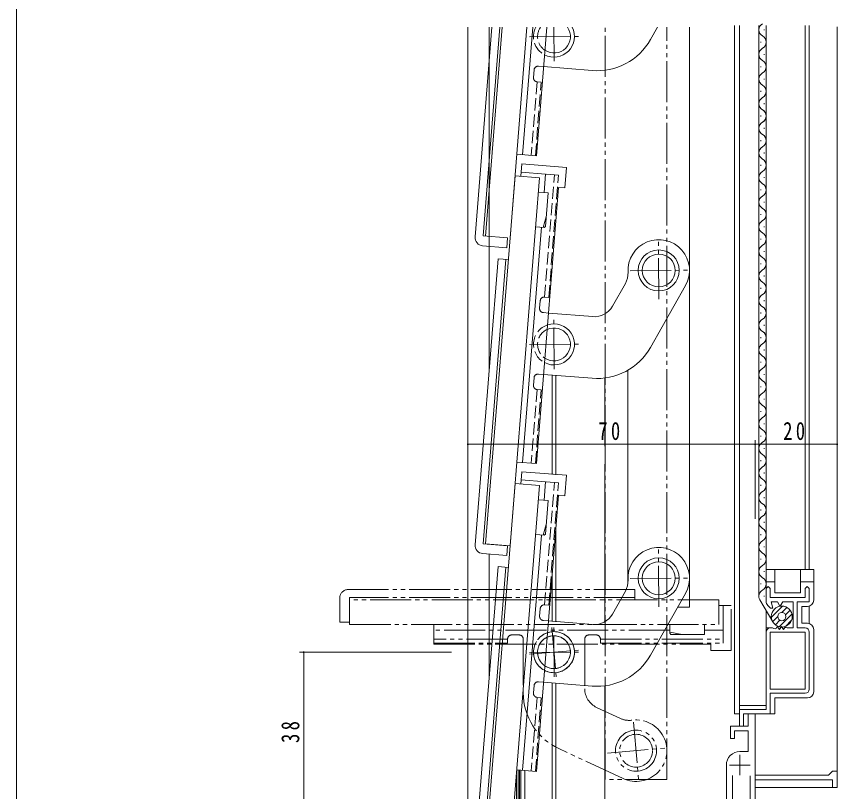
# Model space of a CAD drawing. Units: millimetres on the paper. Extents: x -397 to 397, y -282 to 282.
# Drawn here: x -393.9 to -193.8, y -174.7 to 14.2 of the extents above; entities that cross this region are included whole.
import ezdxf

# ---------------------------------------------------------------- set-up
doc = ezdxf.new("R2010")
doc.units = ezdxf.units.MM
for name, pattern in [('USER2', [13, 10, -1, 1, -1]), ('USER3', [15, 10, -1, 1, -1, 1, -1]), ('USER4', [4, 3, -1])]:
    doc.linetypes.add(name, pattern=pattern)
for name, color, linetype, lineweight in [('0-1_YKK_ZWAK', 7, 'Continuous', 18), ('0-3_YKK_11', 7, 'Continuous', 18), ('0-4_YKK_12', 2, 'Continuous', 18), ('0-6_YKK_13', 4, 'Continuous', 18), ('0-7_YKK_D', 6, 'Continuous', 18)]:
    doc.layers.add(name, color=color, linetype=linetype, lineweight=lineweight)
doc.styles.add('ＭＳ ゴシック', font='')
doc.styles.get('ＭＳ ゴシック').set_extended_font_data('MS Gothic')

msp = doc.modelspace()

# ---------------------------------------------------------------- linework, layer by layer
at = {"layer": '0-1_YKK_ZWAK'}
msp.add_line((-393.908, -245.7), (-393.908, 279.3), dxfattribs=at)
at = {"layer": '0-3_YKK_11'}
for p, q in [((-211.209, -125.199), (-210.709, -124.699)), ((-211.209, -128.278), (-211.209, -125.199)), ((-210.709, -124.699), (-210.209, -125.199)), ((-210.209, -125.199), (-210.209, -127.399)), ((-201.709, -125.199), (-201.209, -124.699)), ((-201.709, -127.399), (-201.709, -125.199)), ((-201.209, -124.699), (-200.709, -125.199)), ((-200.709, -125.199), (-200.709, -128.399)), ((-210.209, -127.399), (-201.709, -127.399)), ((-210.109, -129.999), (-210.77, -129.339)), ((-209.549, -129.999), (-210.109, -129.999)), ((-209.977, -128.399), (-209.549, -129.999)), ((-208.444, -128.399), (-209.977, -128.399)), ((-207.925, -129.299), (-208.444, -128.399)), ((-207.694, -129.299), (-207.925, -129.299)), ((-207.174, -128.399), (-207.694, -129.299)), ((-204.609, -128.399), (-207.174, -128.399)), ((-204.609, -134.799), (-204.609, -128.399)), ((-203.609, -128.399), (-203.609, -134.799)), ((-200.709, -128.399), (-203.609, -128.399)), ((-211.209, -154.699), (-211.209, -135.799)), ((-210.209, -134.799), (-209.629, -134.799)), ((-210.209, -135.799), (-210.209, -149.699)), ((-201.709, -135.799), (-210.209, -135.799)), ((-210.209, -135.799), (-210.209, -149.699)), ((-209.629, -134.799), (-209.369, -134.949)), ((-209.369, -134.949), (-208.869, -134.979)), ((-208.869, -134.979), (-208.484, -134.466)), ((-208.484, -134.466), (-207.984, -135.133)), ((-207.984, -135.133), (-207.484, -134.466)), ((-207.484, -134.466), (-206.984, -135.133)), ((-206.984, -135.133), (-206.644, -134.679)), ((-206.644, -134.679), (-206.324, -134.679)), ((-206.324, -134.679), (-206.084, -134.799)), ((-206.084, -134.799), (-204.609, -134.799)), ((-203.609, -134.799), (-201.709, -134.799)), ((-201.709, -149.699), (-201.709, -135.799)), ((-200.709, -135.799), (-200.709, -149.699)), ((-210.209, -149.699), (-201.709, -149.699)), ((-210.209, -150.699), (-210.209, -155.699)), ((-201.709, -150.699), (-210.209, -150.699)), ((-217.709, -154.699), (-211.209, -154.699)), ((-217.709, -158.699), (-217.709, -154.699)), ((-216.709, -155.699), (-216.709, -158.699)), ((-210.209, -155.699), (-216.709, -155.699)), ((-215.608, -155.7), (-213.908, -155.7)), ((-215.608, -158.7), (-215.608, -155.7)), ((-213.908, -155.7), (-213.908, -170.7)), ((-219.908, -158.7), (-215.608, -158.7)), ((-219.908, -161.7), (-219.908, -158.7)), ((-218.908, -159.9), (-218.908, -161.7)), ((-215.608, -159.9), (-218.908, -159.9)), ((-216.709, -158.699), (-217.709, -158.699)), ((-215.608, -164.9), (-215.608, -159.9)), ((-218.908, -161.7), (-219.908, -161.7)), ((-217.608, -164.9), (-215.608, -164.9)), ((-217.608, -165.7), (-217.608, -170.7)), ((-220.908, -198.188), (-220.908, -168.2)), ((-220.108, -168.2), (-215.108, -168.2)), ((-196.008, -170.7), (-195.008, -169.7)), ((-195.008, -169.7), (-193.908, -169.7)), ((-193.908, -169.7), (-193.908, -173.7)), ((-219.408, -170.765), (-219.408, -197)), ((-215.108, -180.1), (-215.108, -170.8)), ((-213.908, -170.7), (-196.008, -170.7)), ((-195.008, -171.8), (-213.908, -171.8)), ((-213.908, -171.8), (-213.908, -180.1)), ((-195.008, -173.7), (-195.008, -171.8)), ((-193.908, -173.7), (-195.008, -173.7))]:
    msp.add_line(p, q, dxfattribs=at)
for centre, radius, start, end in [((-209.709, -128.278), 1.5, 180.00002, 225.00001), ((-210.209, -135.799), 1, 90.00001, 179.99999), ((-201.709, -135.799), 1, 0.00001, 89.99999), ((-201.709, -149.699), 1, 270.00001, 359.99999), ((-217.608, -168.2), 3.3, 89.99998, 180.00002)]:
    msp.add_arc(centre, radius, start, end, dxfattribs=at)
at = {"layer": '0-4_YKK_12'}
for p, q in [((-218.908, 12.03), (-218.908, -155.699)), ((-217.708, 12.03), (-217.708, -155.699)), ((-212.968, -127.05), (-212.968, 12.03)), ((-211.209, 12.03), (-211.209, -121.649)), ((-201.709, 12.03), (-201.709, -120.549)), ((-200.709, -120.549), (-200.709, 12.03)), ((-283.908, -215.7), (-283.908, 11.573)), ((-275.52, 11.573), (-279.604, -39.319)), ((-278.708, -72.037), (-278.708, 11.573)), ((-273.623, -39.799), (-269.5, 11.573)), ((-273.623, -39.799), (-269.5, 11.573)), ((-229.888, -129.69), (-229.888, 11.573)), ((-211.708, 10.85), (-211.708, 11.05)), ((-193.908, 11.642), (-193.908, -173.7)), ((-212.468, 7.85), (-212.468, 8.05)), ((-211.708, 4.85), (-211.708, 5.05)), ((-212.468, 1.85), (-212.468, 2.05)), ((-211.708, -1.15), (-211.708, -0.95)), ((-212.468, -4.15), (-212.468, -3.95)), ((-211.708, -7.15), (-211.708, -6.95)), ((-212.468, -10.15), (-212.468, -9.95)), ((-211.708, -13.15), (-211.708, -12.95)), ((-212.468, -16.15), (-212.468, -15.95)), ((-211.708, -19.15), (-211.708, -18.95)), ((-212.468, -22.15), (-212.468, -21.95)), ((-272.404, -24.608), (-279.604, -114.319)), ((-273.623, -114.799), (-266.424, -25.088)), ((-266.424, -25.088), (-272.404, -24.608)), ((-211.708, -25.15), (-211.708, -24.95)), ((-212.468, -28.15), (-212.468, -27.95)), ((-211.708, -31.15), (-211.708, -30.95)), ((-212.468, -34.15), (-212.468, -33.95)), ((-211.708, -37.15), (-211.708, -36.95)), ((-212.468, -40.15), (-212.468, -39.95)), ((-211.708, -43.15), (-211.708, -42.95)), ((-212.468, -46.15), (-212.468, -45.95)), ((-211.708, -49.15), (-211.708, -48.95)), ((-212.468, -52.15), (-212.468, -51.95)), ((-211.708, -55.15), (-211.708, -54.95)), ((-212.468, -58.15), (-212.468, -57.95)), ((-211.708, -61.15), (-211.708, -60.95)), ((-217.708, -62.7), (-217.708, -155.7)), ((-212.468, -64.15), (-212.468, -63.95)), ((-212.468, -64.15), (-212.468, -63.95)), ((-211.708, -67.15), (-211.708, -66.95)), ((-211.708, -67.15), (-211.708, -66.95)), ((-212.468, -70.15), (-212.468, -69.95)), ((-244.888, -123.892), (-244.888, -71.974)), ((-263.366, -73.287), (-263.366, -97.424)), ((-262.45, -73.361), (-262.45, -97.498)), ((-250.508, -90.528), (-250.508, -73.991)), ((-211.708, -73.15), (-211.708, -72.95)), ((-212.468, -76.15), (-212.468, -75.95)), ((-211.708, -79.15), (-211.708, -78.95)), ((-212.468, -82.15), (-212.468, -81.95)), ((-211.708, -85.15), (-211.708, -84.95)), ((-212.468, -88.15), (-212.468, -87.95)), ((-211.708, -91.15), (-211.708, -90.95)), ((-212.468, -94.15), (-212.468, -93.95)), ((-250.508, -133.378), (-250.508, -94.905)), ((-211.708, -97.15), (-211.708, -96.95)), ((-272.404, -99.608), (-279.604, -189.319)), ((-266.424, -100.088), (-272.404, -99.608)), ((-212.468, -100.15), (-212.468, -99.95)), ((-272.811, -179.674), (-266.424, -100.088)), ((-211.708, -103.15), (-211.708, -102.95)), ((-212.468, -106.15), (-212.468, -105.95)), ((-211.708, -109.15), (-211.708, -108.95)), ((-262.45, -110.735), (-262.45, -133.313)), ((-212.468, -112.15), (-212.468, -111.95)), ((-279.604, -114.319), (-273.623, -114.799)), ((-211.708, -115.15), (-211.708, -114.95)), ((-278.708, -147.037), (-278.708, -116.899)), ((-212.468, -118.15), (-212.468, -117.95)), ((-211.708, -121.15), (-211.708, -120.95)), ((-263.366, -122.148), (-263.366, -133.239)), ((-212.468, -124.15), (-212.468, -123.95)), ((-212.735, -127.914), (-209.6, -133.303)), ((-211.708, -127.15), (-211.708, -126.95)), ((-229.888, -129.69), (-232.737, -129.69)), ((-200.709, -133.704), (-200.709, -129.495)), ((-263.366, -148.287), (-263.366, -179.076)), ((-262.45, -148.361), (-262.45, -188.801)), ((-250.508, -188.701), (-250.508, -148.991)), ((-218.908, -155.699), (-217.709, -155.699)), ((-213.908, -215.7), (-213.908, -155.699)), ((-271.678, -179.024), (-271.678, -169.49)), ((-271.278, -178.888), (-271.278, -169.522)), ((-270.978, -178.812), (-270.978, -169.546)), ((-270.008, -178.645), (-270.008, -169.624)), ((-272.078, -179.205), (-272.078, -170.647)), ((-193.908, -173.7), (-213.908, -173.7))]:
    msp.add_line(p, q, dxfattribs=at)
at = {"layer": '0-4_YKK_12', "linetype": 'USER3'}
for p, q in [((-250.408, -90.528), (-250.408, 11.573)), ((-235.408, -171.7), (-235.408, 11.573)), ((-250.408, -171.7), (-250.408, -83.384)), ((-222.708, -127.948), (-312.708, -127.95)), ((-312.708, -127.95), (-312.708, -133.95)), ((-222.708, -133.948), (-222.708, -127.948)), ((-312.708, -133.95), (-222.708, -133.948)), ((-235.408, -171.7), (-250.408, -171.7))]:
    msp.add_line(p, q, dxfattribs=at)
at = {"layer": '0-4_YKK_12'}
for centre, start, end in [((-211.249, 10.95), 119.19919, 240.80045), ((-212.926, 7.95), 299.19046, 60.80918), ((-211.25, 4.95), 119.19919, 240.80045), ((-212.926, 1.95), 299.19046, 60.80918), ((-211.25, -1.05), 119.19919, 240.80045), ((-212.926, -4.05), 299.19046, 60.80918), ((-211.25, -7.05), 119.19919, 240.80045), ((-212.926, -10.05), 299.19046, 60.80918), ((-212.926, -10.05), 299.19046, 51.77219), ((-211.25, -13.05), 119.19919, 240.80045), ((-212.926, -16.05), 299.19046, 60.80918), ((-211.25, -19.05), 119.19919, 240.80045), ((-212.926, -22.05), 299.19046, 60.80918), ((-211.25, -25.05), 119.19919, 240.80045), ((-212.926, -28.05), 299.19046, 60.80918), ((-211.25, -31.05), 119.19919, 240.80045), ((-212.926, -34.05), 299.19046, 60.80918), ((-211.25, -37.05), 119.19919, 240.80045), ((-212.926, -40.05), 299.19046, 60.80918), ((-211.25, -43.05), 119.19919, 240.80045), ((-212.926, -46.05), 299.19046, 60.80918), ((-211.25, -49.05), 119.19919, 240.80045), ((-212.926, -52.05), 299.19046, 60.80918), ((-211.25, -55.05), 119.19919, 240.80045), ((-212.926, -58.05), 299.19046, 60.80918), ((-211.25, -61.05), 119.19919, 240.80045), ((-212.926, -64.05), 299.19046, 60.80918), ((-212.926, -64.05), 299.19046, 51.77219), ((-211.25, -67.05), 119.19919, 240.80045), ((-211.25, -67.05), 119.19919, 240.80045), ((-212.926, -70.05), 299.19046, 60.80918), ((-211.25, -73.05), 119.19919, 240.80045), ((-212.926, -76.05), 299.19046, 60.80918), ((-211.25, -79.05), 119.19919, 240.80045), ((-212.926, -82.05), 299.19046, 60.80918), ((-211.25, -85.05), 119.19919, 240.80045), ((-212.926, -88.05), 299.19046, 60.80918), ((-211.25, -91.05), 119.19919, 240.80045), ((-212.926, -94.05), 299.19046, 60.80918), ((-211.25, -97.05), 119.19919, 240.80045), ((-212.926, -100.05), 299.19046, 60.80918), ((-211.25, -103.05), 119.19919, 240.80045), ((-212.926, -106.05), 299.19046, 60.80918), ((-211.25, -109.05), 119.19919, 240.80045), ((-212.926, -112.05), 299.19046, 60.80918), ((-211.25, -115.05), 119.19919, 240.80045), ((-212.926, -118.05), 299.19046, 60.80918), ((-211.25, -121.05), 119.19919, 240.80045), ((-212.926, -124.05), 299.19046, 60.80918), ((-211.25, -127.05), 119.19919, 210.19054)]:
    msp.add_arc(centre, 1.718, start, end, dxfattribs=at)
at = {"layer": '0-6_YKK_13'}
for p, q in [((-278.025, 11.573), (-282.128, -39.518)), ((-278.025, 11.573), (-282.128, -39.518)), ((-276.119, 11.573), (-280.202, -39.271)), ((-276.119, 11.573), (-280.202, -39.271)), ((-268.093, 11.573), (-270.587, -19.478)), ((-268.093, 11.573), (-270.587, -19.478)), ((-267.198, -19.75), (-264.682, 11.573)), ((-267.198, -19.75), (-264.682, 11.573)), ((-237.699, 11.573), (-239.4, 8.576)), ((-237.699, 11.573), (-239.4, 8.576)), ((-265.452, 1.98), (-253.645, 1.032)), ((-265.452, 1.98), (-253.645, 1.032)), ((-271.983, -19.365), (-267.198, -19.75)), ((-271.983, -19.365), (-267.198, -19.75)), ((-270.923, -23.724), (-264.943, -24.204)), ((-260.299, -27.587), (-259.898, -22.603)), ((-264.943, -24.204), (-265.303, -28.689)), ((-267.198, -94.75), (-261.794, -27.466)), ((-261.794, -27.466), (-260.299, -27.587)), ((-266.704, -28.577), (-264.306, -28.77)), ((-264.963, -36.943), (-264.306, -28.77)), ((-265.514, -37.2), (-264.746, -34.252)), ((-265.983, -37.162), (-270.587, -94.478)), ((-267.384, -37.05), (-265.286, -37.218)), ((-265.286, -37.218), (-264.963, -36.943)), ((-280.202, -39.271), (-274.221, -39.752)), ((-280.202, -39.271), (-274.221, -39.752)), ((-276.532, -44.842), (-282.128, -114.518)), ((-274.638, -44.994), (-280.202, -114.271)), ((-274.04, -45.043), (-276.532, -44.842)), ((-245.516, -50.867), (-248.671, -56.423)), ((-230.862, -51.389), (-239.4, -66.424)), ((-264.252, -58.068), (-253.419, -58.938)), ((-265.452, -73.02), (-253.645, -73.968)), ((-271.983, -94.365), (-267.198, -94.75)), ((-270.763, -96.73), (-271.004, -99.72)), ((-259.898, -97.603), (-270.763, -96.73)), ((-260.299, -102.587), (-259.898, -97.603)), ((-270.923, -98.724), (-264.943, -99.204)), ((-264.943, -99.204), (-265.303, -103.689)), ((-267.198, -169.75), (-261.794, -102.466)), ((-266.704, -103.577), (-264.306, -103.77)), ((-264.963, -111.943), (-264.306, -103.77)), ((-261.794, -102.466), (-260.299, -102.587)), ((-265.514, -112.2), (-264.746, -109.252)), ((-265.983, -112.162), (-270.587, -169.478)), ((-280.202, -114.271), (-274.221, -114.752)), ((-274.414, -117.144), (-274.221, -114.752)), ((-280.295, -116.672), (-274.414, -117.144)), ((-276.532, -119.842), (-282.128, -189.518)), ((-274.638, -119.994), (-280.202, -189.271)), ((-274.04, -120.043), (-276.532, -119.842)), ((-211.209, -120.549), (-199.609, -120.549)), ((-211.209, -123.549), (-211.209, -120.549)), ((-209.109, -120.549), (-209.109, -123.549)), ((-202.809, -123.549), (-202.809, -120.549)), ((-199.609, -123.549), (-199.609, -120.549)), ((-211.209, -125.199), (-211.209, -123.549)), ((-209.109, -123.549), (-211.209, -123.549)), ((-209.109, -123.549), (-209.109, -126.249)), ((-202.809, -126.249), (-202.809, -123.549)), ((-199.609, -123.549), (-202.809, -123.549)), ((-199.609, -128.049), (-199.609, -123.549)), ((-245.516, -125.867), (-248.671, -131.423)), ((-230.862, -126.389), (-239.4, -141.424)), ((-202.809, -126.249), (-209.109, -126.249)), ((-209.941, -132.173), (-207.243, -129.475)), ((-207.375, -131.021), (-206.15, -129.796)), ((-201.109, -129.549), (-202.509, -129.549)), ((-202.509, -129.549), (-202.509, -133.649)), ((-211.209, -130.537), (-211.209, -135.799)), ((-209.621, -133.267), (-208.396, -132.041)), ((-208.019, -134.493), (-204.923, -131.397)), ((-206.506, -131.565), (-205.388, -130.448)), ((-264.252, -133.068), (-253.419, -133.938)), ((-208.968, -134.028), (-207.851, -132.911)), ((-206.531, -134.42), (-204.997, -132.886)), ((-201.109, -133.649), (-202.509, -133.649)), ((-210.209, -134.799), (-211.209, -134.799)), ((-199.609, -150.349), (-199.609, -135.149)), ((-265.452, -148.02), (-253.645, -148.968)), ((-201.109, -151.849), (-209.109, -151.849)), ((-209.109, -155.699), (-209.109, -151.849)), ((-211.209, -153.699), (-217.709, -153.699)), ((-217.709, -154.999), (-217.709, -153.699)), ((-210.509, -155.699), (-209.109, -155.699)), ((-217.709, -158.699), (-217.709, -158.199)), ((-271.983, -169.365), (-267.198, -169.75))]:
    msp.add_line(p, q, dxfattribs=at)
at = {"layer": '0-6_YKK_13', "linetype": 'USER2'}
for p, q in [((-262.865, 3.3), (-262.924, 11.573)), ((-262.865, 3.3), (-262.924, 11.573)), ((-268.908, 9.257), (-256.908, 9.343)), ((-268.908, 9.257), (-256.908, 9.343)), ((-237.334, -54.685), (-237.434, -40.686)), ((-244.384, -47.735), (-230.384, -47.636)), ((-262.865, -71.7), (-262.951, -59.7)), ((-268.908, -65.743), (-256.908, -65.657)), ((-237.334, -129.685), (-237.434, -115.686)), ((-244.384, -122.735), (-230.384, -122.636)), ((-262.865, -146.7), (-262.951, -134.7)), ((-268.908, -140.743), (-256.908, -140.657))]:
    msp.add_line(p, q, dxfattribs=at)
at = {"layer": '0-6_YKK_13', "linetype": 'USER4'}
for p, q in [((-266.698, 2.08), (-265.452, 1.98)), ((-266.698, 2.08), (-265.452, 1.98)), ((-267.919, -0.631), (-267.775, 1.164)), ((-267.919, -0.631), (-267.775, 1.164)), ((-267.003, -1.708), (-268.444, -19.65)), ((-267.003, -1.708), (-268.444, -19.65)), ((-267.447, -19.73), (-266.006, -1.788)), ((-267.447, -19.73), (-266.006, -1.788)), ((-267.003, -1.708), (-266.006, -1.788)), ((-267.003, -1.708), (-266.006, -1.788)), ((-265.193, -54.18), (-262.8, -24.376)), ((-261.803, -24.456), (-264.943, -24.204)), ((-264.197, -54.26), (-261.803, -24.456)), ((-266.414, -56.891), (-266.27, -55.097)), ((-265.193, -54.18), (-264.197, -54.26)), ((-265.498, -57.968), (-264.252, -58.068)), ((-267.919, -75.631), (-267.775, -73.836)), ((-266.698, -72.92), (-265.452, -73.02)), ((-267.003, -76.708), (-268.444, -94.65)), ((-267.447, -94.73), (-266.006, -76.788)), ((-267.003, -76.708), (-266.006, -76.788)), ((-265.193, -129.18), (-262.8, -99.376)), ((-261.803, -99.456), (-264.943, -99.204)), ((-264.197, -129.26), (-261.803, -99.456)), ((-265.193, -129.18), (-264.197, -129.26)), ((-266.414, -131.891), (-266.27, -130.097)), ((-265.498, -132.968), (-264.252, -133.068)), ((-266.698, -147.92), (-265.452, -148.02)), ((-267.919, -150.631), (-267.775, -148.836)), ((-267.003, -151.708), (-268.444, -169.65)), ((-267.447, -169.73), (-266.006, -151.788)), ((-267.003, -151.708), (-266.006, -151.788))]:
    msp.add_line(p, q, dxfattribs=at)
at = {"layer": '0-6_YKK_13', "linetype": 'USER3'}
for p, q in [((-243.208, -125.45), (-313.108, -125.45)), ((-243.208, -127.95), (-243.208, -125.45)), ((-315.108, -127.45), (-315.108, -133.35)), ((-243.208, -127.35), (-312.708, -127.35)), ((-312.708, -127.35), (-312.708, -133.35)), ((-219.708, -129.35), (-222.708, -129.35)), ((-221.708, -129.35), (-221.708, -135.35)), ((-219.708, -140.25), (-219.708, -129.35)), ((-315.108, -133.35), (-312.708, -133.35)), ((-292.208, -133.949), (-292.208, -138.75)), ((-234.708, -133.948), (-234.708, -136.05)), ((-226.208, -133.948), (-226.208, -136.35)), ((-234.708, -135.35), (-292.208, -135.35)), ((-263.431, -134.723), (-262.385, -146.677)), ((-234.708, -135.821), (-231.708, -136.35)), ((-234.708, -136.05), (-234.408, -136.35)), ((-221.708, -135.35), (-226.208, -135.35)), ((-221.708, -138.5), (-221.708, -135.35)), ((-274.208, -137.5), (-292.208, -137.5)), ((-274.208, -137.5), (-274.208, -138.5)), ((-273.208, -136.5), (-271.408, -136.5)), ((-270.408, -137.5), (-270.408, -138.75)), ((-255.408, -137.5), (-255.408, -138.75)), ((-254.408, -136.5), (-252.608, -136.5)), ((-251.608, -137.5), (-251.608, -138.5)), ((-251.608, -137.5), (-221.708, -137.5)), ((-234.408, -136.35), (-226.208, -136.35)), ((-292.208, -138.5), (-274.208, -138.5)), ((-292.208, -138.75), (-224.708, -138.75)), ((-270.408, -138.75), (-270.408, -150.596)), ((-255.408, -138.75), (-255.408, -149.617)), ((-251.608, -138.5), (-221.708, -138.5)), ((-224.708, -138.75), (-224.708, -140.25)), ((-268.885, -141.223), (-256.931, -140.177)), ((-224.708, -140.25), (-219.708, -140.25)), ((-246.731, -156.849), (-252.521, -154.149)), ((-243.518, -157.727), (-242.298, -171.673)), ((-246.078, -171.497), (-261.747, -164.19)), ((-249.882, -165.31), (-235.935, -164.09))]:
    msp.add_line(p, q, dxfattribs=at)
at = {"layer": '0-6_YKK_13'}
for points in [[(-259.898, -22.603), (-270.763, -21.73), (-271.004, -24.72)], [(-280.295, -41.672), (-274.414, -42.144), (-274.221, -39.752)], [(-280.295, -41.672), (-274.414, -42.144), (-274.221, -39.752)], [(-267.384, -112.05), (-265.286, -112.218), (-264.963, -111.943)]]:
    msp.add_lwpolyline(points, dxfattribs=at)
for centre, radius in [((-237.384, -47.686), 5), ((-237.384, -47.686), 4), ((-237.384, -122.686), 5), ((-237.384, -122.686), 4), ((-207.396, -132.021), 2.55), ((-207.396, -132.021), 1)]:
    msp.add_circle(centre, radius, dxfattribs=at)
at = {"layer": '0-6_YKK_13', "linetype": 'USER3'}
for radius in [5, 4]:
    msp.add_circle((-242.908, -164.7), radius, dxfattribs=at)
at = {"layer": '0-6_YKK_13', "linetype": 'USER4'}
for centre, radius, start, end in [((-262.908, 9.3), 5, 152.96558, 242.4537), ((-262.908, 9.3), 5, 152.96558, 242.4537), ((-262.908, 9.3), 4, 145.37819, 236.2318), ((-262.908, 9.3), 4, 145.37819, 236.2318), ((-266.778, 1.083), 1, 85.4082, 175.4082), ((-266.778, 1.083), 1, 85.4082, 175.4082), ((-266.923, -0.711), 1, 175.4082, 265.4082), ((-266.923, -0.711), 1, 175.4082, 265.4082), ((-265.273, -55.177), 1, 85.4082, 175.4082), ((-265.417, -56.971), 1, 175.4082, 265.4082), ((-262.908, -65.7), 5, 108.3627, 242.4537), ((-262.908, -65.7), 4, 114.5846, 236.2318), ((-266.778, -73.917), 1, 85.4082, 175.4082), ((-266.923, -75.711), 1, 175.4082, 265.4082), ((-265.273, -130.177), 1, 85.4082, 175.4082), ((-265.417, -131.971), 1, 175.4082, 265.4082), ((-262.908, -140.7), 5, 108.3627, 242.4537), ((-262.908, -140.7), 4, 114.5846, 236.2318), ((-266.778, -148.917), 1, 85.4082, 175.4082), ((-266.923, -150.711), 1, 175.4082, 265.4082)]:
    msp.add_arc(centre, radius, start, end, dxfattribs=at)
at = {"layer": '0-6_YKK_13'}
for centre, radius, start, end in [((-262.908, 9.3), 5, 242.4537, 27.03442), ((-262.908, 9.3), 5, 242.4537, 27.03442), ((-262.908, 9.3), 4, 236.2318, 34.62181), ((-262.908, 9.3), 4, 236.2318, 34.62181), ((-252.444, 15.984), 15, 265.4082, 330.4082), ((-252.444, 15.984), 15, 265.4082, 330.4082), ((-280.134, -39.678), 2, 175.4082, 265.4082), ((-280.134, -39.678), 2, 175.4082, 265.4082), ((-237.384, -47.686), 7.5, 330.4082, 183.26808), ((-249.864, -48.398), 5, 330.4082, 3.26808), ((-253.019, -53.954), 5, 265.4082, 330.4082), ((-262.908, -65.7), 5, 242.4537, 108.3627), ((-262.908, -65.7), 4, 236.2318, 114.5846), ((-252.444, -59.016), 15, 265.4082, 330.4082), ((-280.134, -114.678), 2, 175.4082, 265.4082), ((-237.384, -122.686), 7.5, 330.4082, 183.26808), ((-249.864, -123.398), 5, 330.4082, 3.26808), ((-201.109, -128.049), 1.5, 270, 0), ((-253.019, -128.954), 5, 265.4082, 330.4082), ((-201.109, -135.149), 1.5, 0, 90), ((-262.908, -140.7), 5, 242.4537, 108.3627), ((-262.908, -140.7), 4, 236.2318, 114.5846), ((-252.444, -134.016), 15, 265.4082, 330.4082), ((-201.109, -150.349), 1.5, 270, 0)]:
    msp.add_arc(centre, radius, start, end, dxfattribs=at)
at = {"layer": '0-6_YKK_13', "linetype": 'USER3'}
for centre, radius, start, end in [((-313.108, -127.45), 2, 90, 180), ((-262.908, -140.7), 5, 22.9545, 157.0455), ((-273.208, -137.5), 1, 90, 180), ((-271.408, -137.5), 1, 0, 90), ((-262.908, -140.7), 4, 29.1764, 150.8236), ((-254.408, -137.5), 1, 90, 180), ((-252.608, -137.5), 1, 0, 90), ((-262.908, -140.7), 5, 157.0455, 22.9545), ((-262.908, -140.7), 4, 150.8236, 29.1764), ((-250.408, -149.617), 5, 180, 245), ((-255.408, -150.596), 15, 180, 245), ((-244.618, -152.317), 5, 245, 277.85988), ((-242.908, -164.7), 7.5, 245, 97.85988)]:
    msp.add_arc(centre, radius, start, end, dxfattribs=at)
at = {"layer": '0-7_YKK_D'}
for p, q in [((-283.908, -107.949), (-283.908, -89.049)), ((-213.908, -108.2), (-213.908, -89.049)), ((-213.908, -107.949), (-213.908, -89.049)), ((-193.908, -108.2), (-193.908, -89.049)), ((-213.908, -90.049), (-283.908, -90.049)), ((-213.908, -90.049), (-193.908, -90.049)), ((-287.908, -140.7), (-324.908, -140.7)), ((-323.908, -140.7), (-323.908, -178.734))]:
    msp.add_line(p, q, dxfattribs=at)
for centre, start, end in [((-283.908, -90.049), 0, 180), ((-213.908, -90.049), 0, 180), ((-213.908, -90.049), 0, 180), ((-193.908, -90.049), 0, 180), ((-283.908, -90.049), 180, 0), ((-213.908, -90.049), 180, 0), ((-213.908, -90.049), 180, 0), ((-193.908, -90.049), 180, 0), ((-323.908, -140.7), 90, 270), ((-323.908, -140.7), 270, 90)]:
    msp.add_arc(centre, 0.106, start, end, dxfattribs=at)

# ---------------------------------------------------------------- texts
at = {"layer": '0-7_YKK_D', "color": 7, "char_height": 4.399, "attachment_point": 7, "style": 'ＭＳ ゴシック'}
for s, insert in [('\\T1.37;\\W0.75;70', (-252.1, -89.049)), ('\\T1.37;\\W0.75;20', (-207.051, -89.049))]:
    msp.add_mtext(s, dxfattribs=dict(at, insert=insert))
at = {"layer": '0-7_YKK_D', "color": 7, "insert": (-324.908, -162.812), "char_height": 4.399, "attachment_point": 7, "rotation": 90, "style": 'ＭＳ ゴシック'}
msp.add_mtext('\\T1.37;\\W0.75;38', dxfattribs=at)

doc.saveas('drawing.dxf')
